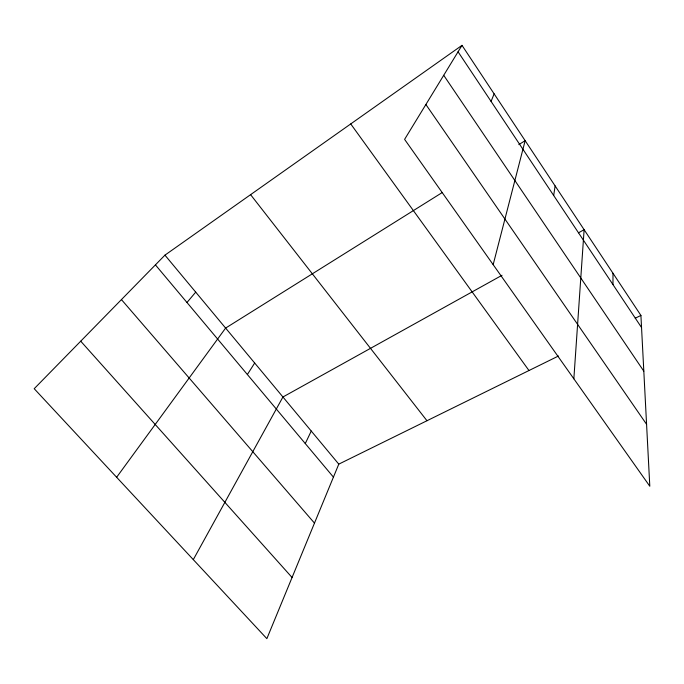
<?xml version="1.0" encoding="UTF-8"?>
<svg xmlns="http://www.w3.org/2000/svg" width="684" height="684" viewBox="0 0 684 684"><rect width="100%" height="100%" fill="white"/><g stroke="black" fill="none" stroke-linecap="round" stroke-linejoin="round"><path stroke-width="1.03" d="M612.975 284.595L612.992 273.275M573.85 378.791L584.119 229.679L578.527 232.791M553.681 195.496L555.126 185.92M493.164 264.657L525.15 140.665L518.831 144.623M491.078 101.412L494.13 93.836M558.469 356.013L338.785 464.137L266.863 638.651L34.2 388.709L164.947 255.149L461.999 45.349L640.917 315.427L649.8 486.23L404.595 139.374L461.999 45.349M305.278 443.565L311.254 431.031M193.298 559.623L282.937 396.994L502.039 275.276M247.377 374.524L254.679 363.016M116.631 477.27L225.617 328.081L442.197 192.572M186.971 302.499L195.718 292.136M635.248 318.222L640.917 315.427M80.721 341.188L292.068 577.493M121.436 299.592L314.478 523.123M155.422 264.879L333.433 477.133M164.947 255.149L338.785 464.137M250.592 194.658L426.97 420.728M350.738 123.932L528.98 370.523M425.884 104.507L646.585 424.319M443.719 75.3L643.815 371.181M458.066 51.796L641.549 327.55"/></g></svg>
